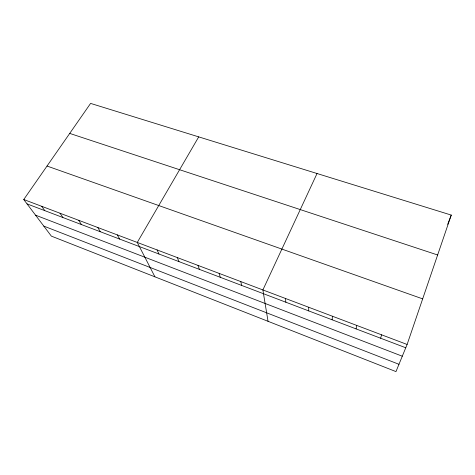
<?xml version="1.0" encoding="UTF-8"?>
<svg xmlns="http://www.w3.org/2000/svg" width="475" height="475" viewBox="0 0 475 475"><rect width="100%" height="100%" fill="white"/><g stroke="black" fill="none" stroke-linecap="round" stroke-linejoin="round"><path stroke-width="0.71" d="M332.126 319.794L332.423 316.225M356.09 328.902L356.719 325.411M380.623 338.218L381.609 334.822M407.117 344.464L451.25 215.074L90.594 103.402L23.75 199.524L51.342 236.111L395.972 371.598L407.117 344.464L23.75 199.524M447.67 224.36L449.457 219.723M449.712 219.058L451.25 215.074M317.039 173.518L262.883 289.934L268.037 321.302M198.71 136.883L137.269 242.44L154.933 276.836M69.73 133.41L437.641 254.98M47.037 166.042L422.667 298.87M27.051 203.9L405.757 347.771M35.554 215.175L402.289 356.214M43.801 226.106L398.97 364.295M41.675 206.304L44.804 210.645M59.981 213.222L62.926 217.532M78.684 220.293L81.439 224.562M97.791 227.519L100.344 231.741M117.313 234.899L119.658 239.079M157.065 249.927L158.971 254.018M177.3 257.575L178.968 261.612M197.98 265.394L199.405 269.378M219.129 273.392L220.299 277.317M240.76 281.568L241.662 285.428M285.522 298.49L285.855 302.219M308.697 307.254L308.72 310.905"/></g></svg>
